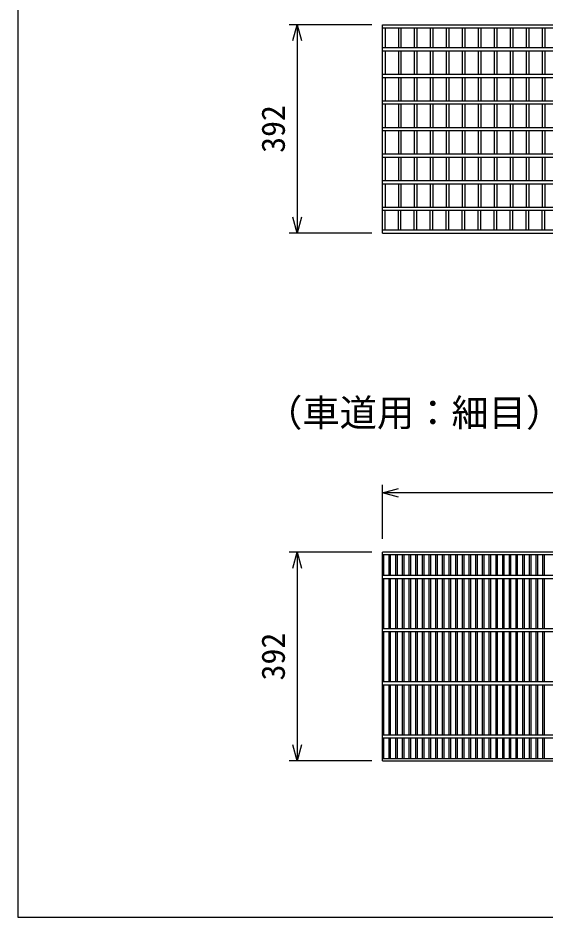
# Model space of a CAD drawing. Units: millimetres, scale not verified. Extents: x -16800 to 16800, y -5940 to 5940.
# Drawn here: x -6454 to -5464, y -242 to 1449 of the extents above; entities that cross this region are included whole.
import ezdxf
from ezdxf.enums import TextEntityAlignment as Align

# ---------------------------------------------------------------- set-up
doc = ezdxf.new("R2010")
doc.units = ezdxf.units.MM
doc.header["$LTSCALE"] = 20
for name, color, linetype, lineweight in [('0-0_DIM', 7, 'Continuous', 25), ('0-2_HATCH', 6, 'Continuous', 25), ('0-6_TXT', 7, 'Continuous', 25)]:
    doc.layers.add(name, color=color, linetype=linetype, lineweight=lineweight)
doc.styles.add('ＭＳ ゴシック', font='')
doc.styles.get('ＭＳ ゴシック').set_extended_font_data('MS Gothic')

msp = doc.modelspace()

# ---------------------------------------------------------------- linework, layer by layer
at = {"layer": '0-0_DIM'}
for p, q in [((-5789.54, 1435.92), (-5944.54, 1435.92)), ((-5929.54, 1435.92), (-5929.54, 1043.92)), ((-5789.54, 1043.92), (-5944.54, 1043.92)), ((-5769.54, 469.14), (-5769.54, 570.73)), ((-4774.54, 555.73), (-5769.54, 555.73)), ((-5789.54, 443.92), (-5944.54, 443.92)), ((-5929.54, 443.92), (-5929.54, 51.92)), ((-5789.54, 51.92), (-5944.54, 51.92))]:
    msp.add_line(p, q, dxfattribs=at)
for points in [[(-5937.58, 1405.92), (-5929.54, 1435.92), (-5921.5, 1405.92)], [(-5921.5, 1073.92), (-5929.54, 1043.92), (-5937.58, 1073.92)], [(-5739.54, 547.69), (-5769.54, 555.73), (-5739.54, 563.77)], [(-5937.58, 413.92), (-5929.54, 443.92), (-5921.5, 413.92)], [(-5921.5, 81.92), (-5929.54, 51.92), (-5937.58, 81.92)]]:
    msp.add_lwpolyline(points, dxfattribs=at)
at = {"layer": '0-2_HATCH'}
for p, q in [((-5769.54, 1435.92), (-4774.54, 1435.92)), ((-5769.54, 1043.92), (-5769.54, 1435.92)), ((-5769.54, 1429.92), (-4774.54, 1429.92)), ((-5764.54, 1429.92), (-5764.54, 1392.92)), ((-5739.54, 1429.92), (-5739.54, 1392.92)), ((-5734.54, 1429.92), (-5734.54, 1392.92)), ((-5709.54, 1429.92), (-5709.54, 1392.92)), ((-5704.54, 1429.92), (-5704.54, 1392.92)), ((-5679.54, 1429.92), (-5679.54, 1392.92)), ((-5674.54, 1429.92), (-5674.54, 1392.92)), ((-5649.54, 1429.92), (-5649.54, 1392.92)), ((-5644.54, 1429.92), (-5644.54, 1392.92)), ((-5619.54, 1429.92), (-5619.54, 1392.92)), ((-5614.54, 1429.92), (-5614.54, 1392.92)), ((-5589.54, 1429.92), (-5589.54, 1392.92)), ((-5584.54, 1429.92), (-5584.54, 1392.92)), ((-5559.54, 1429.92), (-5559.54, 1392.92)), ((-5554.54, 1429.92), (-5554.54, 1392.92)), ((-5529.54, 1429.92), (-5529.54, 1392.92)), ((-5524.54, 1429.92), (-5524.54, 1392.92)), ((-5499.54, 1429.92), (-5499.54, 1392.92)), ((-5494.54, 1429.92), (-5494.54, 1392.92)), ((-5469.54, 1429.92), (-5469.54, 1392.92)), ((-5464.54, 1429.92), (-5464.54, 1392.92)), ((-5769.54, 1392.92), (-4774.54, 1392.92)), ((-5769.54, 1386.92), (-4774.54, 1386.92)), ((-5764.54, 1386.92), (-5764.54, 1342.92)), ((-5739.54, 1386.92), (-5739.54, 1342.92)), ((-5734.54, 1386.92), (-5734.54, 1342.92)), ((-5709.54, 1386.92), (-5709.54, 1342.92)), ((-5704.54, 1386.92), (-5704.54, 1342.92)), ((-5679.54, 1386.92), (-5679.54, 1342.92)), ((-5674.54, 1386.92), (-5674.54, 1342.92)), ((-5649.54, 1386.92), (-5649.54, 1342.92)), ((-5644.54, 1386.92), (-5644.54, 1342.92)), ((-5619.54, 1386.92), (-5619.54, 1342.92)), ((-5614.54, 1386.92), (-5614.54, 1342.92)), ((-5589.54, 1386.92), (-5589.54, 1342.92)), ((-5584.54, 1386.92), (-5584.54, 1342.92)), ((-5559.54, 1386.92), (-5559.54, 1342.92)), ((-5554.54, 1386.92), (-5554.54, 1342.92)), ((-5529.54, 1386.92), (-5529.54, 1342.92)), ((-5524.54, 1386.92), (-5524.54, 1342.92)), ((-5499.54, 1386.92), (-5499.54, 1342.92)), ((-5494.54, 1386.92), (-5494.54, 1342.92)), ((-5469.54, 1386.92), (-5469.54, 1342.92)), ((-5464.54, 1386.92), (-5464.54, 1342.92)), ((-5769.54, 1342.92), (-4774.54, 1342.92)), ((-5769.54, 1336.92), (-4774.54, 1336.92)), ((-5764.54, 1336.92), (-5764.54, 1292.92)), ((-5739.54, 1336.92), (-5739.54, 1292.92)), ((-5734.54, 1336.92), (-5734.54, 1292.92)), ((-5709.54, 1336.92), (-5709.54, 1292.92)), ((-5704.54, 1336.92), (-5704.54, 1292.92)), ((-5679.54, 1336.92), (-5679.54, 1292.92)), ((-5674.54, 1336.92), (-5674.54, 1292.92)), ((-5649.54, 1336.92), (-5649.54, 1292.92)), ((-5644.54, 1336.92), (-5644.54, 1292.92)), ((-5619.54, 1336.92), (-5619.54, 1292.92)), ((-5614.54, 1336.92), (-5614.54, 1292.92)), ((-5589.54, 1336.92), (-5589.54, 1292.92)), ((-5584.54, 1336.92), (-5584.54, 1292.92)), ((-5559.54, 1336.92), (-5559.54, 1292.92)), ((-5554.54, 1336.92), (-5554.54, 1292.92)), ((-5529.54, 1336.92), (-5529.54, 1292.92)), ((-5524.54, 1336.92), (-5524.54, 1292.92)), ((-5499.54, 1336.92), (-5499.54, 1292.92)), ((-5494.54, 1336.92), (-5494.54, 1292.92)), ((-5469.54, 1336.92), (-5469.54, 1292.92)), ((-5464.54, 1336.92), (-5464.54, 1292.92)), ((-5769.54, 1292.92), (-4774.54, 1292.92)), ((-5769.54, 1286.92), (-4774.54, 1286.92)), ((-5764.54, 1286.92), (-5764.54, 1242.92)), ((-5739.54, 1286.92), (-5739.54, 1242.92)), ((-5734.54, 1286.92), (-5734.54, 1242.92)), ((-5709.54, 1286.92), (-5709.54, 1242.92)), ((-5704.54, 1286.92), (-5704.54, 1242.92)), ((-5679.54, 1286.92), (-5679.54, 1242.92)), ((-5674.54, 1286.92), (-5674.54, 1242.92)), ((-5649.54, 1286.92), (-5649.54, 1242.92)), ((-5644.54, 1286.92), (-5644.54, 1242.92)), ((-5619.54, 1286.92), (-5619.54, 1242.92)), ((-5614.54, 1286.92), (-5614.54, 1242.92)), ((-5589.54, 1286.92), (-5589.54, 1242.92)), ((-5584.54, 1286.92), (-5584.54, 1242.92)), ((-5559.54, 1286.92), (-5559.54, 1242.92)), ((-5554.54, 1286.92), (-5554.54, 1242.92)), ((-5529.54, 1286.92), (-5529.54, 1242.92)), ((-5524.54, 1286.92), (-5524.54, 1242.92)), ((-5499.54, 1286.92), (-5499.54, 1242.92)), ((-5494.54, 1286.92), (-5494.54, 1242.92)), ((-5469.54, 1286.92), (-5469.54, 1242.92)), ((-5464.54, 1286.92), (-5464.54, 1242.92)), ((-5769.54, 1242.92), (-4774.54, 1242.92)), ((-5769.54, 1236.92), (-4774.54, 1236.92)), ((-5764.54, 1236.92), (-5764.54, 1192.92)), ((-5739.54, 1236.92), (-5739.54, 1192.92)), ((-5734.54, 1236.92), (-5734.54, 1192.92)), ((-5709.54, 1236.92), (-5709.54, 1192.92)), ((-5704.54, 1236.92), (-5704.54, 1192.92)), ((-5679.54, 1236.92), (-5679.54, 1192.92)), ((-5674.54, 1236.92), (-5674.54, 1192.92)), ((-5649.54, 1236.92), (-5649.54, 1192.92)), ((-5644.54, 1236.92), (-5644.54, 1192.92)), ((-5619.54, 1236.92), (-5619.54, 1192.92)), ((-5614.54, 1236.92), (-5614.54, 1192.92)), ((-5589.54, 1236.92), (-5589.54, 1192.92)), ((-5584.54, 1236.92), (-5584.54, 1192.92)), ((-5559.54, 1236.92), (-5559.54, 1192.92)), ((-5554.54, 1236.92), (-5554.54, 1192.92)), ((-5529.54, 1236.92), (-5529.54, 1192.92)), ((-5524.54, 1236.92), (-5524.54, 1192.92)), ((-5499.54, 1236.92), (-5499.54, 1192.92)), ((-5494.54, 1236.92), (-5494.54, 1192.92)), ((-5469.54, 1236.92), (-5469.54, 1192.92)), ((-5464.54, 1236.92), (-5464.54, 1192.92)), ((-5769.54, 1192.92), (-4774.54, 1192.92)), ((-5769.54, 1186.92), (-4774.54, 1186.92)), ((-5764.54, 1186.92), (-5764.54, 1142.92)), ((-5739.54, 1186.92), (-5739.54, 1142.92)), ((-5734.54, 1186.92), (-5734.54, 1142.92)), ((-5709.54, 1186.92), (-5709.54, 1142.92)), ((-5704.54, 1186.92), (-5704.54, 1142.92)), ((-5679.54, 1186.92), (-5679.54, 1142.92)), ((-5674.54, 1186.92), (-5674.54, 1142.92)), ((-5649.54, 1186.92), (-5649.54, 1142.92)), ((-5644.54, 1186.92), (-5644.54, 1142.92)), ((-5619.54, 1186.92), (-5619.54, 1142.92)), ((-5614.54, 1186.92), (-5614.54, 1142.92)), ((-5589.54, 1186.92), (-5589.54, 1142.92)), ((-5584.54, 1186.92), (-5584.54, 1142.92)), ((-5559.54, 1186.92), (-5559.54, 1142.92)), ((-5554.54, 1186.92), (-5554.54, 1142.92)), ((-5529.54, 1186.92), (-5529.54, 1142.92)), ((-5524.54, 1186.92), (-5524.54, 1142.92)), ((-5499.54, 1186.92), (-5499.54, 1142.92)), ((-5494.54, 1186.92), (-5494.54, 1142.92)), ((-5469.54, 1186.92), (-5469.54, 1142.92)), ((-5464.54, 1186.92), (-5464.54, 1142.92)), ((-5769.54, 1142.92), (-4774.54, 1142.92)), ((-5769.54, 1136.92), (-4774.54, 1136.92)), ((-5764.54, 1136.92), (-5764.54, 1092.92)), ((-5739.54, 1136.92), (-5739.54, 1092.92)), ((-5734.54, 1136.92), (-5734.54, 1092.92)), ((-5709.54, 1136.92), (-5709.54, 1092.92)), ((-5704.54, 1136.92), (-5704.54, 1092.92)), ((-5679.54, 1136.92), (-5679.54, 1092.92)), ((-5674.54, 1136.92), (-5674.54, 1092.92)), ((-5649.54, 1136.92), (-5649.54, 1092.92)), ((-5644.54, 1136.92), (-5644.54, 1092.92)), ((-5619.54, 1136.92), (-5619.54, 1092.92)), ((-5614.54, 1136.92), (-5614.54, 1092.92)), ((-5589.54, 1136.92), (-5589.54, 1092.92)), ((-5584.54, 1136.92), (-5584.54, 1092.92)), ((-5559.54, 1136.92), (-5559.54, 1092.92)), ((-5554.54, 1136.92), (-5554.54, 1092.92)), ((-5529.54, 1136.92), (-5529.54, 1092.92)), ((-5524.54, 1136.92), (-5524.54, 1092.92)), ((-5499.54, 1136.92), (-5499.54, 1092.92)), ((-5494.54, 1136.92), (-5494.54, 1092.92)), ((-5469.54, 1136.92), (-5469.54, 1092.92)), ((-5464.54, 1136.92), (-5464.54, 1092.92)), ((-5769.54, 1092.92), (-4774.54, 1092.92)), ((-5769.54, 1086.92), (-4774.54, 1086.92)), ((-5764.54, 1049.92), (-5764.54, 1086.92)), ((-5739.54, 1049.92), (-5739.54, 1086.92)), ((-5734.54, 1049.92), (-5734.54, 1086.92)), ((-5709.54, 1049.92), (-5709.54, 1086.92)), ((-5704.54, 1049.92), (-5704.54, 1086.92)), ((-5679.54, 1049.92), (-5679.54, 1086.92)), ((-5674.54, 1049.92), (-5674.54, 1086.92)), ((-5649.54, 1049.92), (-5649.54, 1086.92)), ((-5644.54, 1049.92), (-5644.54, 1086.92)), ((-5619.54, 1049.92), (-5619.54, 1086.92)), ((-5614.54, 1049.92), (-5614.54, 1086.92)), ((-5589.54, 1049.92), (-5589.54, 1086.92)), ((-5584.54, 1049.92), (-5584.54, 1086.92)), ((-5559.54, 1049.92), (-5559.54, 1086.92)), ((-5554.54, 1049.92), (-5554.54, 1086.92)), ((-5529.54, 1049.92), (-5529.54, 1086.92)), ((-5524.54, 1049.92), (-5524.54, 1086.92)), ((-5499.54, 1049.92), (-5499.54, 1086.92)), ((-5494.54, 1049.92), (-5494.54, 1086.92)), ((-5469.54, 1049.92), (-5469.54, 1086.92)), ((-5464.54, 1049.92), (-5464.54, 1086.92)), ((-5769.54, 1049.92), (-4774.54, 1049.92)), ((-5769.54, 1043.92), (-4774.54, 1043.92)), ((-4774.54, 443.92), (-5769.54, 443.92)), ((-5769.54, 51.92), (-5769.54, 443.92)), ((-4774.54, 439.42), (-5769.54, 439.42)), ((-5766.54, 400.92), (-5766.54, 439.42)), ((-5756.98, 400.92), (-5756.98, 439.42)), ((-5753.98, 400.92), (-5753.98, 439.42)), ((-5744.42, 400.92), (-5744.42, 439.42)), ((-5741.42, 400.92), (-5741.42, 439.42)), ((-5731.86, 400.92), (-5731.86, 439.42)), ((-5728.86, 400.92), (-5728.86, 439.42)), ((-5719.3, 400.92), (-5719.3, 439.42)), ((-5716.3, 400.92), (-5716.3, 439.42)), ((-5706.74, 400.92), (-5706.74, 439.42)), ((-5703.74, 400.92), (-5703.74, 439.42)), ((-5694.18, 400.92), (-5694.18, 439.42)), ((-5691.18, 400.92), (-5691.18, 439.42)), ((-5681.62, 400.92), (-5681.62, 439.42)), ((-5678.62, 400.92), (-5678.62, 439.42)), ((-5669.06, 400.92), (-5669.06, 439.42)), ((-5666.06, 400.92), (-5666.06, 439.42)), ((-5656.5, 400.92), (-5656.5, 439.42)), ((-5653.5, 400.92), (-5653.5, 439.42)), ((-5643.94, 400.92), (-5643.94, 439.42)), ((-5640.94, 400.92), (-5640.94, 439.42)), ((-5631.38, 400.92), (-5631.38, 439.42)), ((-5628.38, 400.92), (-5628.38, 439.42)), ((-5618.82, 400.92), (-5618.82, 439.42)), ((-5615.82, 400.92), (-5615.82, 439.42)), ((-5606.26, 400.92), (-5606.26, 439.42)), ((-5603.26, 400.92), (-5603.26, 439.42)), ((-5593.7, 400.92), (-5593.7, 439.42)), ((-5590.7, 400.92), (-5590.7, 439.42)), ((-5581.14, 400.92), (-5581.14, 439.42)), ((-5578.14, 400.92), (-5578.14, 439.42)), ((-5568.58, 400.92), (-5568.58, 439.42)), ((-5565.58, 400.92), (-5565.58, 439.42)), ((-5556.02, 400.92), (-5556.02, 439.42)), ((-5553.02, 400.92), (-5553.02, 439.42)), ((-5543.46, 400.92), (-5543.46, 439.42)), ((-5540.46, 400.92), (-5540.46, 439.42)), ((-5530.9, 400.92), (-5530.9, 439.42)), ((-5527.9, 400.92), (-5527.9, 439.42)), ((-5518.34, 400.92), (-5518.34, 439.42)), ((-5515.34, 400.92), (-5515.34, 439.42)), ((-5505.78, 400.92), (-5505.78, 439.42)), ((-5502.78, 400.92), (-5502.78, 439.42)), ((-5493.22, 400.92), (-5493.22, 439.42)), ((-5490.22, 400.92), (-5490.22, 439.42)), ((-5480.66, 400.92), (-5480.66, 439.42)), ((-5477.66, 400.92), (-5477.66, 439.42)), ((-5468.1, 400.92), (-5468.1, 439.42)), ((-5465.1, 400.92), (-5465.1, 439.42)), ((-5769.54, 400.92), (-4774.54, 400.92)), ((-5769.54, 394.92), (-4774.54, 394.92)), ((-5766.54, 300.92), (-5766.54, 394.92)), ((-5756.98, 300.92), (-5756.98, 394.92)), ((-5753.98, 300.92), (-5753.98, 394.92)), ((-5744.42, 300.92), (-5744.42, 394.92)), ((-5741.42, 300.92), (-5741.42, 394.92)), ((-5731.86, 300.92), (-5731.86, 394.92)), ((-5728.86, 300.92), (-5728.86, 394.92)), ((-5719.3, 300.92), (-5719.3, 394.92)), ((-5716.3, 300.92), (-5716.3, 394.92)), ((-5706.74, 300.92), (-5706.74, 394.92)), ((-5703.74, 300.92), (-5703.74, 394.92)), ((-5694.18, 300.92), (-5694.18, 394.92)), ((-5691.18, 300.92), (-5691.18, 394.92)), ((-5681.62, 300.92), (-5681.62, 394.92)), ((-5678.62, 300.92), (-5678.62, 394.92)), ((-5669.06, 300.92), (-5669.06, 394.92)), ((-5666.06, 300.92), (-5666.06, 394.92)), ((-5656.5, 300.92), (-5656.5, 394.92)), ((-5653.5, 300.92), (-5653.5, 394.92)), ((-5643.94, 300.92), (-5643.94, 394.92)), ((-5640.94, 300.92), (-5640.94, 394.92)), ((-5631.38, 300.92), (-5631.38, 394.92)), ((-5628.38, 300.92), (-5628.38, 394.92)), ((-5618.82, 300.92), (-5618.82, 394.92)), ((-5615.82, 300.92), (-5615.82, 394.92)), ((-5606.26, 300.92), (-5606.26, 394.92)), ((-5603.26, 300.92), (-5603.26, 394.92)), ((-5593.7, 300.92), (-5593.7, 394.92)), ((-5590.7, 300.92), (-5590.7, 394.92)), ((-5581.14, 300.92), (-5581.14, 394.92)), ((-5578.14, 300.92), (-5578.14, 394.92)), ((-5568.58, 300.92), (-5568.58, 394.92)), ((-5565.58, 300.92), (-5565.58, 394.92)), ((-5556.02, 300.92), (-5556.02, 394.92)), ((-5553.02, 300.92), (-5553.02, 394.92)), ((-5543.46, 300.92), (-5543.46, 394.92)), ((-5540.46, 300.92), (-5540.46, 394.92)), ((-5530.9, 300.92), (-5530.9, 394.92)), ((-5527.9, 300.92), (-5527.9, 394.92)), ((-5518.34, 300.92), (-5518.34, 394.92)), ((-5515.34, 300.92), (-5515.34, 394.92)), ((-5505.78, 300.92), (-5505.78, 394.92)), ((-5502.78, 300.92), (-5502.78, 394.92)), ((-5493.22, 300.92), (-5493.22, 394.92)), ((-5490.22, 300.92), (-5490.22, 394.92)), ((-5480.66, 300.92), (-5480.66, 394.92)), ((-5477.66, 300.92), (-5477.66, 394.92)), ((-5468.1, 300.92), (-5468.1, 394.92)), ((-5465.1, 300.92), (-5465.1, 394.92)), ((-5769.54, 300.92), (-4774.54, 300.92)), ((-5769.54, 294.92), (-4774.54, 294.92)), ((-5766.54, 200.92), (-5766.54, 294.92)), ((-5756.98, 200.92), (-5756.98, 294.92)), ((-5753.98, 200.92), (-5753.98, 294.92)), ((-5744.42, 200.92), (-5744.42, 294.92)), ((-5741.42, 200.92), (-5741.42, 294.92)), ((-5731.86, 200.92), (-5731.86, 294.92)), ((-5728.86, 200.92), (-5728.86, 294.92)), ((-5719.3, 200.92), (-5719.3, 294.92)), ((-5716.3, 200.92), (-5716.3, 294.92)), ((-5706.74, 200.92), (-5706.74, 294.92)), ((-5703.74, 200.92), (-5703.74, 294.92)), ((-5694.18, 200.92), (-5694.18, 294.92)), ((-5691.18, 200.92), (-5691.18, 294.92)), ((-5681.62, 200.92), (-5681.62, 294.92)), ((-5678.62, 200.92), (-5678.62, 294.92)), ((-5669.06, 200.92), (-5669.06, 294.92)), ((-5666.06, 200.92), (-5666.06, 294.92)), ((-5656.5, 200.92), (-5656.5, 294.92)), ((-5653.5, 200.92), (-5653.5, 294.92)), ((-5643.94, 200.92), (-5643.94, 294.92)), ((-5640.94, 200.92), (-5640.94, 294.92)), ((-5631.38, 200.92), (-5631.38, 294.92)), ((-5628.38, 200.92), (-5628.38, 294.92)), ((-5618.82, 200.92), (-5618.82, 294.92)), ((-5615.82, 200.92), (-5615.82, 294.92)), ((-5606.26, 200.92), (-5606.26, 294.92)), ((-5603.26, 200.92), (-5603.26, 294.92)), ((-5593.7, 200.92), (-5593.7, 294.92)), ((-5590.7, 200.92), (-5590.7, 294.92)), ((-5581.14, 200.92), (-5581.14, 294.92)), ((-5578.14, 200.92), (-5578.14, 294.92)), ((-5568.58, 200.92), (-5568.58, 294.92)), ((-5565.58, 200.92), (-5565.58, 294.92)), ((-5556.02, 200.92), (-5556.02, 294.92)), ((-5553.02, 200.92), (-5553.02, 294.92)), ((-5543.46, 200.92), (-5543.46, 294.92)), ((-5540.46, 200.92), (-5540.46, 294.92)), ((-5530.9, 200.92), (-5530.9, 294.92)), ((-5527.9, 200.92), (-5527.9, 294.92)), ((-5518.34, 200.92), (-5518.34, 294.92)), ((-5515.34, 200.92), (-5515.34, 294.92)), ((-5505.78, 200.92), (-5505.78, 294.92)), ((-5502.78, 200.92), (-5502.78, 294.92)), ((-5493.22, 200.92), (-5493.22, 294.92)), ((-5490.22, 200.92), (-5490.22, 294.92)), ((-5480.66, 200.92), (-5480.66, 294.92)), ((-5477.66, 200.92), (-5477.66, 294.92)), ((-5468.1, 200.92), (-5468.1, 294.92)), ((-5465.1, 200.92), (-5465.1, 294.92)), ((-5769.54, 200.92), (-4774.54, 200.92)), ((-5769.54, 194.92), (-4774.54, 194.92)), ((-5766.54, 100.92), (-5766.54, 194.92)), ((-5756.98, 100.92), (-5756.98, 194.92)), ((-5753.98, 100.92), (-5753.98, 194.92)), ((-5744.42, 100.92), (-5744.42, 194.92)), ((-5741.42, 100.92), (-5741.42, 194.92)), ((-5731.86, 100.92), (-5731.86, 194.92)), ((-5728.86, 100.92), (-5728.86, 194.92)), ((-5719.3, 100.92), (-5719.3, 194.92)), ((-5716.3, 100.92), (-5716.3, 194.92)), ((-5706.74, 100.92), (-5706.74, 194.92)), ((-5703.74, 100.92), (-5703.74, 194.92)), ((-5694.18, 100.92), (-5694.18, 194.92)), ((-5691.18, 100.92), (-5691.18, 194.92)), ((-5681.62, 100.92), (-5681.62, 194.92)), ((-5678.62, 100.92), (-5678.62, 194.92)), ((-5669.06, 100.92), (-5669.06, 194.92)), ((-5666.06, 100.92), (-5666.06, 194.92)), ((-5656.5, 100.92), (-5656.5, 194.92)), ((-5653.5, 100.92), (-5653.5, 194.92)), ((-5643.94, 100.92), (-5643.94, 194.92)), ((-5640.94, 100.92), (-5640.94, 194.92)), ((-5631.38, 100.92), (-5631.38, 194.92)), ((-5628.38, 100.92), (-5628.38, 194.92)), ((-5618.82, 100.92), (-5618.82, 194.92)), ((-5615.82, 100.92), (-5615.82, 194.92)), ((-5606.26, 100.92), (-5606.26, 194.92)), ((-5603.26, 100.92), (-5603.26, 194.92)), ((-5593.7, 100.92), (-5593.7, 194.92)), ((-5590.7, 100.92), (-5590.7, 194.92)), ((-5581.14, 100.92), (-5581.14, 194.92)), ((-5578.14, 100.92), (-5578.14, 194.92)), ((-5568.58, 100.92), (-5568.58, 194.92)), ((-5565.58, 100.92), (-5565.58, 194.92)), ((-5556.02, 100.92), (-5556.02, 194.92)), ((-5553.02, 100.92), (-5553.02, 194.92)), ((-5543.46, 100.92), (-5543.46, 194.92)), ((-5540.46, 100.92), (-5540.46, 194.92)), ((-5530.9, 100.92), (-5530.9, 194.92)), ((-5527.9, 100.92), (-5527.9, 194.92)), ((-5518.34, 100.92), (-5518.34, 194.92)), ((-5515.34, 100.92), (-5515.34, 194.92)), ((-5505.78, 100.92), (-5505.78, 194.92)), ((-5502.78, 100.92), (-5502.78, 194.92)), ((-5493.22, 100.92), (-5493.22, 194.92)), ((-5490.22, 100.92), (-5490.22, 194.92)), ((-5480.66, 100.92), (-5480.66, 194.92)), ((-5477.66, 100.92), (-5477.66, 194.92)), ((-5468.1, 100.92), (-5468.1, 194.92)), ((-5465.1, 100.92), (-5465.1, 194.92)), ((-5769.54, 100.92), (-4774.54, 100.92)), ((-5769.54, 94.92), (-4774.54, 94.92)), ((-5766.54, 56.42), (-5766.54, 94.92)), ((-5756.98, 56.42), (-5756.98, 94.92)), ((-5753.98, 56.42), (-5753.98, 94.92)), ((-5744.42, 56.42), (-5744.42, 94.92)), ((-5741.42, 56.42), (-5741.42, 94.92)), ((-5731.86, 56.42), (-5731.86, 94.92)), ((-5728.86, 56.42), (-5728.86, 94.92)), ((-5719.3, 56.42), (-5719.3, 94.92)), ((-5716.3, 56.42), (-5716.3, 94.92)), ((-5706.74, 56.42), (-5706.74, 94.92)), ((-5703.74, 56.42), (-5703.74, 94.92)), ((-5694.18, 56.42), (-5694.18, 94.92)), ((-5691.18, 56.42), (-5691.18, 94.92)), ((-5681.62, 56.42), (-5681.62, 94.92)), ((-5678.62, 56.42), (-5678.62, 94.92)), ((-5669.06, 56.42), (-5669.06, 94.92)), ((-5666.06, 56.42), (-5666.06, 94.92)), ((-5656.5, 56.42), (-5656.5, 94.92)), ((-5653.5, 56.42), (-5653.5, 94.92)), ((-5643.94, 56.42), (-5643.94, 94.92)), ((-5640.94, 56.42), (-5640.94, 94.92)), ((-5631.38, 56.42), (-5631.38, 94.92)), ((-5628.38, 56.42), (-5628.38, 94.92)), ((-5618.82, 56.42), (-5618.82, 94.92)), ((-5615.82, 56.42), (-5615.82, 94.92)), ((-5606.26, 56.42), (-5606.26, 94.92)), ((-5603.26, 56.42), (-5603.26, 94.92)), ((-5593.7, 56.42), (-5593.7, 94.92)), ((-5590.7, 56.42), (-5590.7, 94.92)), ((-5581.14, 56.42), (-5581.14, 94.92)), ((-5578.14, 56.42), (-5578.14, 94.92)), ((-5568.58, 56.42), (-5568.58, 94.92)), ((-5565.58, 56.42), (-5565.58, 94.92)), ((-5556.02, 56.42), (-5556.02, 94.92)), ((-5553.02, 56.42), (-5553.02, 94.92)), ((-5543.46, 56.42), (-5543.46, 94.92)), ((-5540.46, 56.42), (-5540.46, 94.92)), ((-5530.9, 56.42), (-5530.9, 94.92)), ((-5527.9, 56.42), (-5527.9, 94.92)), ((-5518.34, 56.42), (-5518.34, 94.92)), ((-5515.34, 56.42), (-5515.34, 94.92)), ((-5505.78, 56.42), (-5505.78, 94.92)), ((-5502.78, 56.42), (-5502.78, 94.92)), ((-5493.22, 56.42), (-5493.22, 94.92)), ((-5490.22, 56.42), (-5490.22, 94.92)), ((-5480.66, 56.42), (-5480.66, 94.92)), ((-5477.66, 56.42), (-5477.66, 94.92)), ((-5468.1, 56.42), (-5468.1, 94.92)), ((-5465.1, 56.42), (-5465.1, 94.92)), ((-5769.54, 56.42), (-4774.54, 56.42)), ((-5769.54, 51.92), (-4774.54, 51.92))]:
    msp.add_line(p, q, dxfattribs=at)
at = {"layer": '0-6_TXT'}
msp.add_lwpolyline([(-6454.13, -241.86), (-3954.13, -241.86), (-3954.13, 2208.14), (-6454.13, 2208.14)], close=True, dxfattribs=at)

# ---------------------------------------------------------------- texts
at = {"layer": '0-0_DIM', "style": 'ＭＳ ゴシック'}
for p in [(-5939.54, 1194.92), (-5939.54, 202.92)]:
    msp.add_text('392', height=43.99, rotation=90, dxfattribs=at).set_placement(p, align=Align.BOTTOM_LEFT)
msp.add_text('（車道用：細目）', height=51.32, dxfattribs=at).set_placement((-5989.76, 665.21), align=Align.BOTTOM_LEFT)

doc.saveas('drawing.dxf')
